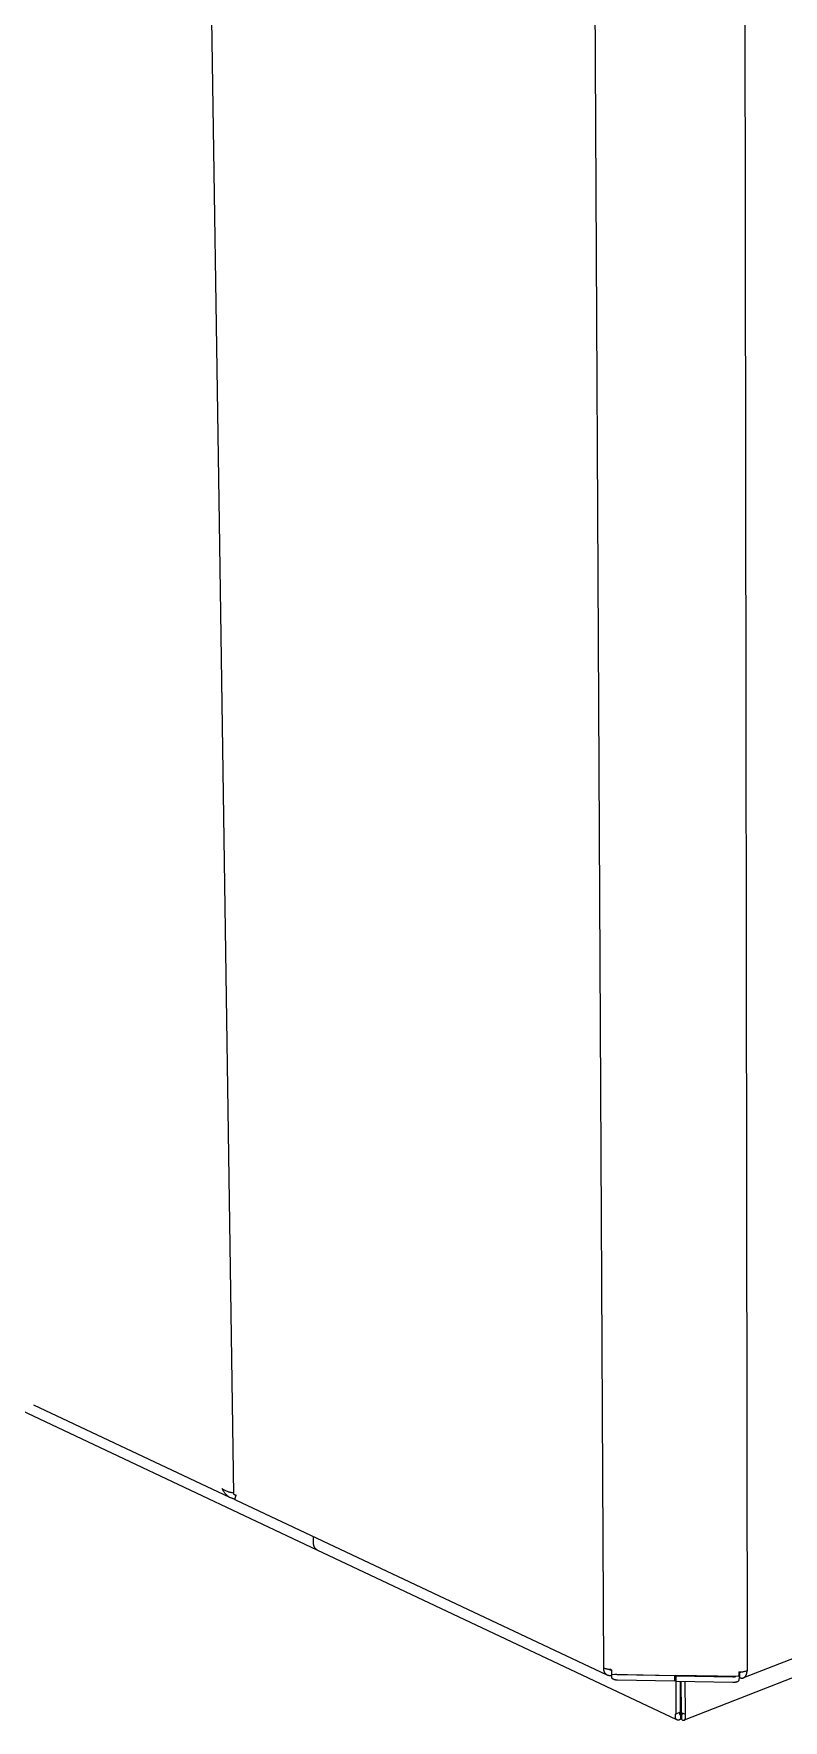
# Model space of a CAD drawing. Header units: millimetres. Extents: x -1421 to 3505, y -683 to 2759.
# Drawn here: x -174.7 to 26.6, y 0 to 452.8 of the extents above; entities that cross this region are included whole.
import ezdxf

# ---------------------------------------------------------------- set-up
doc = ezdxf.new("R2010")
doc.units = ezdxf.units.MM
doc.header["$MEASUREMENT"] = 0
doc.layers.add('Domyślny', color=7, linetype='Continuous', true_color=0x000000)
doc.layers.add('Utwórz2D linie widoczne', color=7, linetype='Continuous', true_color=0x000000)

msp = doc.modelspace()

# ---------------------------------------------------------------- linework, layer by layer
at = {"layer": 'Domyślny'}
for p, q in [((-21.63, 13.96), (-25.49, 770.96)), ((15.87, 770.63), (16.85, 13.27))]:
    msp.add_line(p, q, dxfattribs=at)
at = {"layer": 'Utwórz2D linie widoczne'}
for p, q in [((-124.94, 327.55), (-131.22, 749.81)), ((-120.97, 60.66), (-124.94, 327.55)), ((-152.05, 70.91), (-226.39, 106)), ((-122, 59.79), (-174.69, 84.6)), ((-98.59, 45.67), (-152.05, 70.91)), ((-124.01, 62.01), (-124.06, 62.15)), ((-124.06, 62.15), (-123.89, 62.04)), ((-123.95, 61.87), (-124.01, 62.01)), ((-123.88, 61.73), (-123.95, 61.87)), ((-123.89, 62.04), (-123.72, 61.92)), ((-123.81, 61.6), (-123.88, 61.73)), ((-123.74, 61.47), (-123.81, 61.6)), ((-123.66, 61.34), (-123.74, 61.47)), ((-123.72, 61.92), (-123.54, 61.82)), ((-123.58, 61.21), (-123.66, 61.34)), ((-123.49, 61.08), (-123.58, 61.21)), ((-123.54, 61.82), (-123.36, 61.72)), ((-123.4, 60.96), (-123.49, 61.08)), ((-123.4, 60.96), (-123.32, 60.85)), ((-123.36, 61.72), (-123.17, 61.63)), ((-123.32, 60.85), (-123.23, 60.74)), ((-123.23, 60.74), (-123.13, 60.64)), ((-123.17, 61.63), (-122.98, 61.54)), ((-123.04, 60.54), (-123.13, 60.64)), ((-122.95, 60.45), (-123.04, 60.54)), ((-122.98, 61.54), (-122.79, 61.46)), ((-122.85, 60.36), (-122.95, 60.45)), ((-122.75, 60.28), (-122.85, 60.36)), ((-122.79, 61.46), (-122.6, 61.39)), ((-122.65, 60.19), (-122.75, 60.28)), ((-122.54, 60.12), (-122.65, 60.19)), ((-122.6, 61.39), (-122.4, 61.32)), ((-122.43, 60.04), (-122.54, 60.12)), ((-122.43, 60.04), (-122.32, 59.97)), ((-122.4, 61.32), (-122.2, 61.26)), ((-122.32, 59.97), (-122.21, 59.9)), ((-122.21, 59.9), (-122.09, 59.83)), ((-122.2, 61.26), (-122, 61.21)), ((-122.09, 59.83), (-121.97, 59.77)), ((-122, 61.21), (-121.8, 61.16)), ((-121.97, 59.77), (-121.85, 59.72)), ((-121.73, 59.66), (-121.85, 59.72)), ((-121.8, 61.16), (-121.6, 61.12)), ((-121.61, 59.62), (-121.73, 59.66)), ((-121.48, 59.57), (-121.61, 59.62)), ((-121.6, 61.12), (-121.39, 61.09)), ((-121.35, 59.53), (-121.48, 59.57)), ((-121.39, 61.09), (-121.18, 61.06)), ((-121.22, 59.5), (-121.35, 59.53)), ((-121.22, 59.5), (-121.1, 59.47)), ((-121.18, 61.06), (-120.98, 61.04)), ((-121.1, 59.47), (-120.98, 59.44)), ((-120.99, 61.05), (-120.98, 61.04)), ((-120.98, 59.44), (-120.85, 59.42)), ((-120.95, 60.64), (-120.97, 60.66)), ((-120.93, 60.62), (-120.95, 60.64)), ((-120.91, 60.6), (-120.93, 60.62)), ((-120.88, 60.58), (-120.91, 60.6)), ((-120.86, 60.56), (-120.88, 60.58)), ((-120.84, 60.54), (-120.86, 60.56)), ((-120.85, 59.42), (-120.73, 59.4)), ((-120.81, 60.53), (-120.84, 60.54)), ((-120.79, 60.51), (-120.81, 60.53)), ((-120.76, 60.49), (-120.79, 60.51)), ((-120.73, 60.48), (-120.76, 60.49)), ((-120.71, 60.47), (-120.73, 60.48)), ((-120.73, 59.4), (-120.6, 59.39)), ((-120.68, 60.45), (-120.71, 60.47)), ((-120.65, 60.44), (-120.68, 60.45)), ((-120.62, 60.43), (-120.65, 60.44)), ((-120.59, 60.42), (-120.62, 60.43)), ((-120.6, 59.53), (-120.59, 59.56)), ((-120.6, 59.49), (-120.6, 59.53)), ((-120.6, 59.46), (-120.6, 59.49)), ((-120.6, 59.42), (-120.6, 59.46)), ((-120.6, 59.38), (-120.6, 59.42)), ((-120.6, 59.35), (-120.6, 59.38)), ((-120.6, 59.33), (-120.6, 59.35)), ((-120.6, 59.32), (-120.6, 59.33)), ((-120.6, 59.3), (-120.6, 59.32)), ((-120.59, 59.29), (-120.6, 59.3)), ((-120.56, 60.41), (-120.59, 60.42)), ((-120.59, 59.6), (-120.58, 59.63)), ((-120.59, 59.56), (-120.59, 59.6)), ((-120.59, 59.27), (-120.59, 59.29)), ((-120.59, 59.26), (-120.59, 59.27)), ((-120.58, 59.24), (-120.59, 59.26)), ((-120.58, 59.63), (-120.56, 59.7)), ((-120.58, 59.23), (-120.58, 59.24)), ((-120.57, 59.21), (-120.58, 59.23)), ((-120.57, 59.2), (-120.57, 59.21)), ((-120.56, 59.18), (-120.57, 59.2)), ((-120.54, 60.4), (-120.56, 60.41)), ((-120.56, 59.7), (-120.55, 59.77)), ((-120.56, 59.17), (-120.56, 59.18)), ((-120.55, 59.15), (-120.56, 59.17)), ((-120.55, 59.77), (-120.53, 59.84)), ((-120.54, 59.14), (-120.55, 59.15)), ((-120.55, 59.15), (-120.55, 59.15)), ((-120.51, 60.4), (-120.54, 60.4)), ((-120.54, 59.13), (-120.54, 59.14)), ((-120.53, 59.13), (-120.54, 59.13)), ((-120.53, 59.84), (-120.5, 59.91)), ((-120.53, 59.12), (-120.53, 59.13)), ((-120.52, 59.11), (-120.53, 59.12)), ((-120.53, 59.12), (-120.53, 59.12)), ((-120.51, 59.1), (-120.52, 59.11)), ((-120.52, 59.11), (-120.52, 59.11)), ((-120.48, 60.39), (-120.51, 60.4)), ((-120.5, 59.09), (-120.51, 59.1)), ((-120.51, 59.1), (-120.51, 59.1)), ((-120.5, 59.91), (-120.48, 59.98)), ((-120.49, 59.08), (-120.5, 59.09)), ((-120.5, 59.09), (-120.5, 59.09)), ((-120.48, 59.08), (-120.49, 59.08)), ((-120.45, 60.39), (-120.48, 60.39)), ((-120.48, 59.98), (-120.44, 60.08)), ((-120.48, 59.07), (-120.48, 59.08)), ((-120.47, 59.07), (-120.48, 59.07)), ((-120.47, 59.06), (-120.47, 59.07)), ((-120.46, 59.06), (-120.47, 59.06)), ((-120.45, 59.06), (-120.46, 59.06)), ((-120.42, 60.38), (-120.45, 60.39)), ((-20.69, 12.07), (-120.45, 59.06)), ((-120.44, 60.08), (-120.39, 60.18)), ((-120.39, 60.38), (-120.42, 60.38)), ((-120.35, 60.38), (-120.39, 60.38)), ((-120.39, 60.18), (-120.35, 60.28)), ((-120.35, 60.28), (-120.29, 60.38)), ((-120.32, 60.38), (-120.35, 60.38)), ((-120.29, 60.38), (-120.32, 60.38)), ((127.13, 54.77), (15.92, 11.37)), ((-99.53, 47.5), (-99.55, 49.21)), ((-99.54, 47.36), (-99.53, 47.43)), ((-99.54, 47.3), (-99.54, 47.36)), ((-99.53, 47.23), (-99.54, 47.3)), ((-99.53, 47.43), (-99.53, 47.5)), ((-99.53, 47.16), (-99.53, 47.23)), ((-99.52, 47.1), (-99.53, 47.16)), ((-99.51, 47.03), (-99.52, 47.1)), ((-99.5, 46.96), (-99.51, 47.03)), ((-99.48, 46.9), (-99.5, 46.96)), ((-99.47, 46.83), (-99.48, 46.9)), ((-99.45, 46.77), (-99.47, 46.83)), ((-99.43, 46.71), (-99.45, 46.77)), ((-99.4, 46.64), (-99.43, 46.71)), ((-99.38, 46.58), (-99.4, 46.64)), ((-99.35, 46.52), (-99.38, 46.58)), ((-99.32, 46.46), (-99.35, 46.52)), ((-99.29, 46.4), (-99.32, 46.46)), ((-99.26, 46.34), (-99.29, 46.4)), ((-99.22, 46.29), (-99.26, 46.34)), ((-99.18, 46.23), (-99.22, 46.29)), ((-99.14, 46.18), (-99.18, 46.23)), ((-99.1, 46.12), (-99.14, 46.18)), ((-99.06, 46.07), (-99.1, 46.12)), ((-99.02, 46.02), (-99.06, 46.07)), ((-98.97, 45.97), (-99.02, 46.02)), ((-98.92, 45.93), (-98.97, 45.97)), ((-98.87, 45.88), (-98.92, 45.93)), ((-98.82, 45.84), (-98.87, 45.88)), ((-98.77, 45.8), (-98.82, 45.84)), ((-98.71, 45.76), (-98.77, 45.8)), ((-98.66, 45.72), (-98.71, 45.76)), ((-98.6, 45.68), (-98.66, 45.72)), ((-98.55, 45.65), (-98.6, 45.68)), ((-1.98, 0.06), (-98.55, 45.65)), ((107.29, 42.02), (0, 0)), ((-21.47, 13.89), (-21.63, 13.96)), ((-21.63, 13.9), (-21.63, 13.96)), ((-21.63, 13.84), (-21.63, 13.9)), ((-21.63, 13.78), (-21.63, 13.84)), ((-21.62, 13.72), (-21.63, 13.78)), ((-21.62, 13.66), (-21.62, 13.72)), ((-21.61, 13.6), (-21.62, 13.66)), ((-21.6, 13.54), (-21.61, 13.6)), ((-21.3, 13.83), (-21.47, 13.89)), ((-21.13, 13.78), (-21.3, 13.83)), ((-20.96, 13.73), (-21.13, 13.78)), ((-20.78, 13.68), (-20.96, 13.73)), ((-20.61, 13.65), (-20.78, 13.68)), ((-20.43, 13.61), (-20.61, 13.65)), ((-20.26, 13.59), (-20.43, 13.61)), ((-20.08, 13.57), (-20.26, 13.59)), ((-21.6, 13.48), (-21.6, 13.54)), ((-21.59, 13.42), (-21.6, 13.48)), ((-21.57, 13.36), (-21.59, 13.42)), ((-21.56, 13.3), (-21.57, 13.36)), ((-21.55, 13.25), (-21.56, 13.3)), ((-21.53, 13.19), (-21.55, 13.25)), ((-21.52, 13.13), (-21.53, 13.19)), ((-21.5, 13.08), (-21.52, 13.13)), ((-21.48, 13.02), (-21.5, 13.08)), ((-21.46, 12.97), (-21.48, 13.02)), ((-21.44, 12.91), (-21.46, 12.97)), ((-21.41, 12.86), (-21.44, 12.91)), ((-21.39, 12.81), (-21.41, 12.86)), ((-21.36, 12.76), (-21.39, 12.81)), ((-21.34, 12.71), (-21.36, 12.76)), ((-21.31, 12.66), (-21.34, 12.71)), ((-21.28, 12.61), (-21.31, 12.66)), ((-21.25, 12.56), (-21.28, 12.61)), ((-21.21, 12.52), (-21.25, 12.56)), ((-21.18, 12.48), (-21.21, 12.52)), ((-21.15, 12.43), (-21.18, 12.48)), ((-21.11, 12.39), (-21.15, 12.43)), ((-21.07, 12.35), (-21.11, 12.39)), ((-21.05, 12.33), (-21.07, 12.35)), ((-21.04, 12.31), (-21.05, 12.33)), ((-21.02, 12.3), (-21.04, 12.31)), ((-21, 12.28), (-21.02, 12.3)), ((-20.98, 12.26), (-21, 12.28)), ((-20.96, 12.24), (-20.98, 12.26)), ((-20.94, 12.23), (-20.96, 12.24)), ((-20.91, 12.21), (-20.94, 12.23)), ((-20.89, 12.2), (-20.91, 12.21)), ((-20.87, 12.18), (-20.89, 12.2)), ((-20.85, 12.16), (-20.87, 12.18)), ((-20.83, 12.15), (-20.85, 12.16)), ((-20.81, 12.14), (-20.83, 12.15)), ((-20.79, 12.12), (-20.81, 12.14)), ((-20.76, 12.11), (-20.79, 12.12)), ((-20.74, 12.1), (-20.76, 12.11)), ((-20.72, 12.08), (-20.74, 12.1)), ((-20.7, 12.07), (-20.72, 12.08)), ((-20.67, 12.06), (-20.7, 12.07)), ((-20.65, 12.05), (-20.67, 12.06)), ((-20.63, 12.04), (-20.65, 12.05)), ((-20.6, 12.03), (-20.63, 12.04)), ((-20.58, 12.02), (-20.6, 12.03)), ((-20.55, 12.01), (-20.58, 12.02)), ((-20.53, 12), (-20.55, 12.01)), ((-20.51, 11.99), (-20.53, 12)), ((-20.48, 11.98), (-20.51, 11.99)), ((-20.46, 11.98), (-20.48, 11.98)), ((-20.43, 11.97), (-20.46, 11.98)), ((-20.41, 11.96), (-20.43, 11.97)), ((-20.38, 11.96), (-20.41, 11.96)), ((-20.36, 11.95), (-20.38, 11.96)), ((-20.33, 11.95), (-20.36, 11.95)), ((-20.31, 11.94), (-20.33, 11.95)), ((-20.26, 11.93), (-20.31, 11.94)), ((-20.21, 11.93), (-20.26, 11.93)), ((-20.16, 11.92), (-20.21, 11.93)), ((-20.1, 11.92), (-20.16, 11.92)), ((-20.05, 11.92), (-20.1, 11.92)), ((-19.9, 13.55), (-20.08, 13.57)), ((-20.08, 13.57), (-20.06, 13.56)), ((-20.06, 13.56), (-20.04, 13.55)), ((-20, 11.92), (-20.05, 11.92)), ((-20.04, 13.55), (-20.02, 13.54)), ((-20.02, 13.54), (-20, 13.53)), ((-20, 13.53), (-19.98, 13.52)), ((-19.95, 11.92), (-20, 11.92)), ((-19.98, 13.52), (-19.95, 13.51)), ((-19.95, 13.51), (-19.93, 13.5)), ((-19.9, 11.92), (-19.95, 11.92)), ((-19.93, 13.5), (-19.91, 13.49)), ((-19.91, 13.49), (-19.89, 13.48)), ((-19.72, 13.55), (-19.9, 13.55)), ((-19.85, 11.93), (-19.9, 11.92)), ((-19.89, 13.48), (-19.87, 13.48)), ((-19.87, 13.48), (-19.84, 13.47)), ((-19.8, 11.93), (-19.85, 11.93)), ((-19.84, 13.47), (-19.82, 13.46)), ((-19.82, 13.46), (-19.8, 13.46)), ((-19.8, 13.46), (-19.77, 13.46)), ((-19.74, 11.94), (-19.8, 11.93)), ((-19.77, 13.46), (-19.75, 13.45)), ((-19.75, 13.45), (-19.73, 13.45)), ((-19.69, 11.95), (-19.74, 11.94)), ((-19.73, 13.45), (-19.7, 13.45)), ((-19.54, 13.54), (-19.72, 13.55)), ((-19.7, 13.45), (-19.68, 13.45)), ((-19.64, 11.96), (-19.69, 11.95)), ((-19.68, 13.45), (-19.66, 13.45)), ((-19.66, 13.45), (-19.63, 13.45)), ((-19.59, 11.98), (-19.64, 11.96)), ((-19.63, 13.45), (-19.61, 13.45)), ((-19.61, 13.45), (-19.59, 13.46)), ((-19.59, 13.46), (-19.56, 13.46)), ((-19.54, 11.99), (-19.59, 11.98)), ((-19.56, 13.46), (-19.54, 13.46)), ((-19.54, 13.54), (-19.54, 12.3)), ((-19.54, 12.3), (-2.44, 11.99)), ((-19.49, 12), (-19.54, 11.99)), ((-19.44, 12.02), (-19.49, 12)), ((-19.44, 11.4), (-19.44, 12.3)), ((-19.44, 11.41), (-19.44, 11.44)), ((-19.44, 11.39), (-19.44, 11.4)), ((-19.44, 11.38), (-19.44, 11.39)), ((-19.44, 11.37), (-19.44, 11.38)), ((-19.44, 11.38), (-19.44, 11.38)), ((-19.44, 11.36), (-19.44, 11.37)), ((-19.43, 11.35), (-19.44, 11.36)), ((-19.44, 11.36), (-19.44, 11.36)), ((-19.43, 11.34), (-19.43, 11.35)), ((-19.43, 11.33), (-19.43, 11.34)), ((-19.43, 11.32), (-19.43, 11.33)), ((-19.43, 11.31), (-19.43, 11.32)), ((-19.43, 11.32), (-19.43, 11.32)), ((-19.42, 11.3), (-19.43, 11.31)), ((-19.42, 11.29), (-19.42, 11.3)), ((-19.41, 11.28), (-19.42, 11.29)), ((-19.42, 11.29), (-19.42, 11.29)), ((-19.41, 11.27), (-19.41, 11.28)), ((-19.41, 11.26), (-19.41, 11.27)), ((-19.4, 11.26), (-19.41, 11.26)), ((-19.4, 11.25), (-19.4, 11.26)), ((-19.39, 11.24), (-19.4, 11.25)), ((-19.39, 11.23), (-19.39, 11.24)), ((-19.38, 11.22), (-19.39, 11.23)), ((-19.39, 11.23), (-19.39, 11.23)), ((-19.37, 11.21), (-19.38, 11.22)), ((-19.37, 11.2), (-19.37, 11.21)), ((-19.36, 11.19), (-19.37, 11.2)), ((-19.35, 11.18), (-19.36, 11.19)), ((-19.36, 11.19), (-19.36, 11.19)), ((-19.35, 11.17), (-19.35, 11.18)), ((-19.34, 11.16), (-19.35, 11.17)), ((-19.33, 11.16), (-19.34, 11.16)), ((-19.32, 11.15), (-19.33, 11.16)), ((-19.32, 11.14), (-19.32, 11.15)), ((-19.3, 11.13), (-19.32, 11.14)), ((-19.29, 11.11), (-19.3, 11.13)), ((-19.27, 11.1), (-19.29, 11.11)), ((-19.25, 11.08), (-19.27, 11.1)), ((-19.23, 11.07), (-19.25, 11.08)), ((-19.21, 11.05), (-19.23, 11.07)), ((-19.19, 11.04), (-19.21, 11.05)), ((-19.17, 11.02), (-19.19, 11.04)), ((-19.15, 11.01), (-19.17, 11.02)), ((-19.12, 11), (-19.15, 11.01)), ((-19.1, 10.98), (-19.12, 11)), ((-19.08, 10.97), (-19.1, 10.98)), ((-19.05, 10.96), (-19.08, 10.97)), ((-19.02, 10.95), (-19.05, 10.96)), ((-19, 10.93), (-19.02, 10.95)), ((-18.97, 10.92), (-19, 10.93)), ((-18.94, 10.91), (-18.97, 10.92)), ((-18.88, 10.89), (-18.94, 10.91)), ((-18.82, 10.87), (-18.88, 10.89)), ((-18.76, 10.85), (-18.82, 10.87)), ((-18.69, 10.83), (-18.76, 10.85)), ((-18.63, 10.81), (-18.69, 10.83)), ((-18.55, 12.26), (-18.65, 12.28)), ((-18.56, 10.8), (-18.63, 10.81)), ((-18.49, 10.79), (-18.56, 10.8)), ((-18.45, 12.24), (-18.55, 12.26)), ((-18.42, 10.77), (-18.49, 10.79)), ((-18.35, 12.23), (-18.45, 12.24)), ((-18.35, 10.76), (-18.42, 10.77)), ((-18.25, 12.21), (-18.35, 12.23)), ((-18.28, 10.75), (-18.35, 10.76)), ((-18.21, 10.75), (-18.28, 10.75)), ((-18.14, 12.21), (-18.25, 12.21)), ((-18.14, 10.74), (-18.21, 10.75)), ((-18.04, 12.2), (-18.14, 12.21)), ((-18.07, 10.74), (-18.14, 10.74)), ((-18, 10.73), (-18.07, 10.74)), ((-17.94, 12.2), (-18.04, 12.2)), ((-17.93, 10.73), (-18, 10.73)), ((-2.6, 11.92), (-17.94, 12.2)), ((-2.6, 10.46), (-17.93, 10.73)), ((-2.59, 12), (-2.6, 11.92)), ((-2.6, 10.46), (-2.41, 11.99)), ((-2.6, 11.92), (-2.6, 10.46)), ((14.66, 11.69), (-2.44, 11.99)), ((-2.32, 11.99), (-2.29, 1.64)), ((-2.27, 11.99), (-2.28, 11.92)), ((-2.28, 11.92), (-2.28, 10.45)), ((-2.28, 11.92), (13.07, 11.64)), ((-2.28, 10.45), (13.07, 10.18)), ((-1.14, 10.43), (-1.11, 2.1)), ((-0.98, 5), (-1, 10.43)), ((-0.9, 10.43), (-0.87, 2.09)), ((0.16, 10.41), (0.19, 1.59)), ((13.07, 11.64), (13.19, 11.64)), ((13.07, 10.18), (13.14, 10.18)), ((13.14, 10.18), (13.21, 10.18)), ((13.19, 11.64), (13.31, 11.65)), ((13.21, 10.18), (13.29, 10.18)), ((13.29, 10.18), (13.36, 10.18)), ((13.31, 11.65), (13.43, 11.65)), ((13.36, 10.18), (13.43, 10.19)), ((13.43, 11.65), (13.55, 11.67)), ((13.43, 10.19), (13.51, 10.2)), ((13.51, 10.2), (13.59, 10.2)), ((13.55, 11.67), (13.67, 11.68)), ((13.59, 10.2), (13.66, 10.21)), ((13.66, 10.21), (13.74, 10.23)), ((13.67, 11.68), (13.79, 11.7)), ((13.74, 10.23), (13.81, 10.24)), ((13.81, 10.24), (13.88, 10.26)), ((13.88, 10.26), (13.95, 10.27)), ((13.95, 10.27), (14.02, 10.29)), ((14.02, 10.29), (14.09, 10.31)), ((14.09, 10.31), (14.16, 10.33)), ((14.16, 10.33), (14.22, 10.36)), ((14.22, 10.36), (14.25, 10.37)), ((14.25, 10.37), (14.28, 10.38)), ((14.28, 10.38), (14.31, 10.39)), ((14.31, 10.39), (14.34, 10.41)), ((14.34, 10.41), (14.36, 10.42)), ((14.36, 10.42), (14.39, 10.43)), ((14.39, 10.43), (14.41, 10.45)), ((14.41, 10.45), (14.44, 10.46)), ((14.44, 10.46), (14.46, 10.48)), ((14.46, 10.48), (14.48, 10.49)), ((14.48, 10.49), (14.51, 10.51)), ((14.51, 10.51), (14.53, 10.52)), ((14.53, 10.52), (14.55, 10.54)), ((14.55, 10.54), (14.56, 10.55)), ((14.56, 10.55), (14.58, 10.57)), ((14.58, 10.57), (14.6, 10.58)), ((14.6, 10.58), (14.62, 10.6)), ((14.62, 10.6), (14.63, 10.61)), ((14.62, 10.6), (14.62, 10.6)), ((14.63, 10.61), (14.64, 10.62)), ((14.64, 10.63), (14.65, 10.64)), ((14.64, 10.62), (14.64, 10.63)), ((14.65, 10.64), (14.66, 10.64)), ((14.66, 12.93), (14.66, 11.69)), ((14.66, 12.93), (14.86, 12.93)), ((14.66, 11.69), (14.74, 12.37)), ((14.66, 10.65), (14.67, 10.66)), ((14.66, 10.64), (14.66, 10.65)), ((14.67, 10.66), (14.67, 10.67)), ((14.67, 10.67), (14.68, 10.67)), ((14.68, 10.68), (14.69, 10.69)), ((14.68, 10.67), (14.68, 10.68)), ((14.69, 10.7), (14.7, 10.71)), ((14.69, 10.69), (14.69, 10.7)), ((14.7, 10.71), (14.71, 10.72)), ((14.7, 10.71), (14.7, 10.71)), ((14.71, 10.74), (14.72, 10.75)), ((14.71, 10.73), (14.71, 10.74)), ((14.71, 10.72), (14.71, 10.73)), ((14.72, 12.24), (14.73, 12.25)), ((14.72, 12.23), (14.72, 12.24)), ((14.72, 10.76), (14.73, 10.77)), ((14.72, 10.75), (14.72, 10.76)), ((14.72, 10.75), (14.72, 10.75)), ((14.73, 12.27), (14.74, 12.28)), ((14.73, 12.26), (14.73, 12.27)), ((14.73, 12.25), (14.73, 12.26)), ((14.73, 12.25), (14.73, 12.25)), ((14.73, 10.8), (14.74, 10.81)), ((14.73, 10.79), (14.73, 10.8)), ((14.73, 10.78), (14.73, 10.79)), ((14.73, 10.77), (14.73, 10.78)), ((14.73, 10.78), (14.73, 10.78)), ((14.74, 12.37), (14.74, 12.93)), ((14.74, 12.29), (14.8, 12.91)), ((14.74, 12.28), (14.74, 12.29)), ((14.74, 10.83), (14.81, 11.44)), ((14.74, 10.82), (14.74, 10.83)), ((14.74, 10.81), (14.74, 10.82)), ((14.74, 10.81), (14.74, 10.81)), ((14.8, 12.91), (14.81, 11.44)), ((14.82, 12.9), (14.8, 12.91)), ((14.81, 11.44), (14.85, 11.42)), ((14.84, 12.89), (14.82, 12.9)), ((14.86, 12.88), (14.84, 12.89)), ((14.85, 11.42), (14.9, 11.4)), ((14.86, 12.93), (15.07, 12.93)), ((14.88, 12.87), (14.86, 12.88)), ((14.9, 12.86), (14.88, 12.87)), ((14.92, 12.86), (14.9, 12.86)), ((14.9, 11.4), (14.94, 11.38)), ((14.94, 12.85), (14.92, 12.86)), ((14.96, 12.85), (14.94, 12.85)), ((14.94, 11.38), (14.99, 11.37)), ((14.98, 12.84), (14.96, 12.85)), ((15, 12.84), (14.98, 12.84)), ((14.99, 11.37), (15.04, 11.35)), ((15.02, 12.83), (15, 12.84)), ((15.04, 12.83), (15.02, 12.83)), ((15.06, 12.83), (15.04, 12.83)), ((15.04, 11.35), (15.08, 11.34)), ((15.08, 12.83), (15.06, 12.83)), ((15.07, 12.93), (15.27, 12.94)), ((15.1, 12.83), (15.08, 12.83)), ((15.08, 11.34), (15.13, 11.33)), ((15.12, 12.83), (15.1, 12.83)), ((15.14, 12.83), (15.12, 12.83)), ((15.13, 11.33), (15.18, 11.31)), ((15.16, 12.83), (15.14, 12.83)), ((15.18, 12.84), (15.16, 12.83)), ((15.2, 12.84), (15.18, 12.84)), ((15.18, 11.31), (15.23, 11.31)), ((15.22, 12.84), (15.2, 12.84)), ((15.24, 12.85), (15.22, 12.84)), ((15.23, 11.31), (15.27, 11.3)), ((15.26, 12.85), (15.24, 12.85)), ((15.28, 12.86), (15.26, 12.85)), ((15.27, 12.94), (15.47, 12.96)), ((15.27, 11.3), (15.32, 11.29)), ((15.3, 12.86), (15.28, 12.86)), ((15.32, 12.87), (15.3, 12.86)), ((15.34, 12.88), (15.32, 12.87)), ((15.32, 11.29), (15.34, 11.29)), ((15.36, 12.89), (15.34, 12.88)), ((15.34, 11.29), (15.37, 11.29)), ((15.38, 12.9), (15.36, 12.89)), ((15.37, 11.29), (15.39, 11.29)), ((15.39, 12.91), (15.38, 12.9)), ((15.41, 12.92), (15.39, 12.91)), ((15.39, 11.29), (15.42, 11.28)), ((15.43, 12.93), (15.41, 12.92)), ((15.42, 11.28), (15.44, 11.28)), ((15.45, 12.94), (15.43, 12.93)), ((15.44, 11.28), (15.46, 11.28)), ((15.46, 12.95), (15.45, 12.94)), ((15.48, 12.97), (15.46, 12.95)), ((15.46, 11.28), (15.49, 11.28)), ((15.47, 12.96), (15.67, 12.99)), ((15.49, 11.28), (15.51, 11.28)), ((15.51, 11.28), (15.53, 11.29)), ((15.53, 11.29), (15.56, 11.29)), ((15.56, 11.29), (15.58, 11.29)), ((15.58, 11.29), (15.6, 11.29)), ((15.6, 11.29), (15.63, 11.29)), ((15.63, 11.29), (15.65, 11.3)), ((15.65, 11.3), (15.67, 11.3)), ((15.67, 12.99), (15.87, 13.02)), ((15.67, 11.3), (15.7, 11.31)), ((15.7, 11.31), (15.72, 11.31)), ((15.72, 11.31), (15.74, 11.32)), ((15.74, 11.32), (15.77, 11.32)), ((15.77, 11.32), (15.79, 11.33)), ((15.79, 11.33), (15.81, 11.33)), ((15.81, 11.33), (15.83, 11.34)), ((15.83, 11.34), (15.86, 11.35)), ((15.86, 11.35), (15.88, 11.36)), ((15.87, 13.02), (16.07, 13.06)), ((15.88, 11.36), (15.9, 11.37)), ((15.9, 11.37), (15.92, 11.37)), ((15.92, 11.37), (15.95, 11.38)), ((15.95, 11.38), (15.97, 11.39)), ((15.97, 11.39), (15.99, 11.4)), ((15.99, 11.4), (16.01, 11.42)), ((16.01, 11.42), (16.03, 11.43)), ((16.03, 11.43), (16.05, 11.44)), ((16.05, 11.44), (16.07, 11.45)), ((16.07, 13.06), (16.27, 13.1)), ((16.07, 11.45), (16.09, 11.46)), ((16.09, 11.46), (16.11, 11.48)), ((16.11, 11.48), (16.13, 11.49)), ((16.13, 11.49), (16.15, 11.51)), ((16.15, 11.51), (16.17, 11.52)), ((16.17, 11.52), (16.19, 11.54)), ((16.19, 11.54), (16.21, 11.55)), ((16.21, 11.55), (16.23, 11.57)), ((16.23, 11.57), (16.25, 11.58)), ((16.25, 11.58), (16.27, 11.6)), ((16.27, 13.1), (16.46, 13.15)), ((16.27, 11.6), (16.29, 11.62)), ((16.29, 11.62), (16.31, 11.64)), ((16.31, 11.64), (16.32, 11.65)), ((16.32, 11.65), (16.34, 11.67)), ((16.34, 11.67), (16.36, 11.69)), ((16.36, 11.69), (16.37, 11.71)), ((16.37, 11.71), (16.39, 11.73)), ((16.39, 11.73), (16.41, 11.75)), ((16.41, 11.75), (16.42, 11.77)), ((16.42, 11.77), (16.46, 11.82)), ((16.46, 13.15), (16.66, 13.21)), ((16.46, 11.82), (16.49, 11.86)), ((16.49, 11.86), (16.52, 11.9)), ((16.52, 11.9), (16.54, 11.95)), ((16.54, 11.95), (16.57, 12)), ((16.57, 12), (16.6, 12.05)), ((16.6, 12.05), (16.62, 12.1)), ((16.62, 12.1), (16.64, 12.15)), ((16.64, 12.15), (16.66, 12.21)), ((16.66, 13.21), (16.85, 13.27)), ((16.66, 12.21), (16.69, 12.26)), ((16.69, 12.26), (16.7, 12.32)), ((16.7, 12.32), (16.72, 12.37)), ((16.72, 12.37), (16.74, 12.43)), ((16.74, 12.43), (16.75, 12.49)), ((16.75, 12.49), (16.77, 12.54)), ((16.77, 12.54), (16.78, 12.6)), ((16.78, 12.6), (16.79, 12.66)), ((16.79, 12.66), (16.8, 12.72)), ((16.8, 12.72), (16.81, 12.78)), ((16.81, 12.78), (16.82, 12.84)), ((16.82, 12.84), (16.83, 12.9)), ((16.83, 12.97), (16.84, 13.03)), ((16.83, 12.9), (16.83, 12.97)), ((16.84, 13.15), (16.85, 13.27)), ((16.84, 13.09), (16.84, 13.15)), ((16.84, 13.03), (16.84, 13.09)), ((-1.12, 4.94), (-0.98, 5)), ((-1.1, 4.61), (-1.11, 4.6)), ((-1.11, 4.6), (-1.11, 4.58)), ((-1.11, 4.58), (-1.11, 4.57)), ((-1.11, 4.57), (-1.11, 4.55)), ((-1.11, 4.55), (-1.11, 4.54)), ((-1.11, 4.54), (-1.11, 4.53)), ((-1.09, 4.68), (-1.1, 4.66)), ((-1.1, 4.66), (-1.1, 4.64)), ((-1.1, 4.64), (-1.1, 4.63)), ((-1.1, 4.63), (-1.1, 4.61)), ((-1.08, 4.74), (-1.09, 4.71)), ((-1.09, 4.71), (-1.09, 4.68)), ((-1.07, 4.78), (-1.08, 4.74)), ((-1.06, 4.81), (-1.07, 4.78)), ((-1.05, 4.85), (-1.06, 4.81)), ((-1.03, 4.88), (-1.05, 4.85)), ((-1.02, 4.92), (-1.03, 4.88)), ((-1, 4.96), (-1.02, 4.92)), ((-0.98, 5), (-1, 4.96)), ((-2.4, 1.21), (-2.39, 1.27)), ((-2.4, 1.16), (-2.4, 1.21)), ((-2.4, 1.11), (-2.4, 1.16)), ((-2.4, 1.06), (-2.4, 1.11)), ((-2.4, 1.01), (-2.4, 1.06)), ((-2.4, 0.95), (-2.4, 1.01)), ((-2.4, 0.9), (-2.4, 0.95)), ((-2.4, 0.85), (-2.4, 0.9)), ((-2.39, 0.8), (-2.4, 0.85)), ((-2.39, 1.27), (-2.38, 1.32)), ((-2.38, 0.76), (-2.39, 0.8)), ((-2.38, 1.38), (-2.37, 1.44)), ((-2.38, 1.32), (-2.38, 1.38)), ((-2.38, 0.71), (-2.38, 0.76)), ((-2.37, 0.67), (-2.38, 0.71)), ((-2.37, 1.44), (-2.36, 1.49)), ((-2.36, 0.62), (-2.37, 0.67)), ((-2.36, 1.49), (-2.35, 1.55)), ((-2.35, 0.58), (-2.36, 0.62)), ((-2.35, 1.55), (-2.34, 1.6)), ((-2.34, 0.56), (-2.35, 0.58)), ((-2.34, 1.6), (-2.32, 1.65)), ((-2.34, 0.54), (-2.34, 0.56)), ((-2.33, 0.52), (-2.34, 0.54)), ((-2.32, 0.5), (-2.33, 0.52)), ((-2.29, 1.64), (-2.32, 1.65)), ((-2.31, 0.48), (-2.32, 0.5)), ((-2.31, 0.46), (-2.31, 0.48)), ((-2.3, 0.44), (-2.31, 0.46)), ((-2.29, 0.42), (-2.3, 0.44)), ((-1.11, 2.1), (-2.29, 1.64)), ((-2.28, 0.4), (-2.29, 0.42)), ((-2.27, 0.39), (-2.28, 0.4)), ((-2.27, 0.37), (-2.27, 0.39)), ((-2.26, 0.35), (-2.27, 0.37)), ((-2.25, 0.34), (-2.26, 0.35)), ((-2.24, 0.32), (-2.25, 0.34)), ((-2.23, 0.3), (-2.24, 0.32)), ((-2.22, 0.29), (-2.23, 0.3)), ((-2.21, 0.27), (-2.22, 0.29)), ((-2.2, 0.26), (-2.21, 0.27)), ((-2.19, 0.24), (-2.2, 0.26)), ((-2.17, 0.23), (-2.19, 0.24)), ((-2.16, 0.21), (-2.17, 0.23)), ((-2.15, 0.2), (-2.16, 0.21)), ((-2.14, 0.19), (-2.15, 0.2)), ((-2.13, 0.17), (-2.14, 0.19)), ((-2.11, 0.16), (-2.13, 0.17)), ((-2.1, 0.15), (-2.11, 0.16)), ((-2.09, 0.14), (-2.1, 0.15)), ((-2.07, 0.13), (-2.09, 0.14)), ((-2.06, 0.12), (-2.07, 0.13)), ((-2.04, 0.1), (-2.06, 0.12)), ((-2.03, 0.09), (-2.04, 0.1)), ((-2.01, 0.08), (-2.03, 0.09)), ((-2, 0.08), (-2.01, 0.08)), ((-1.98, 0.07), (-2, 0.08)), ((-1.97, 0.06), (-1.98, 0.07)), ((-1.95, 0.05), (-1.97, 0.06)), ((-1.94, 0.04), (-1.95, 0.05)), ((-1.92, 0.04), (-1.94, 0.04)), ((-1.9, 0.03), (-1.92, 0.04)), ((-1.89, 0.02), (-1.9, 0.03)), ((-1.87, 0.02), (-1.89, 0.02)), ((-1.86, 0.01), (-1.87, 0.02)), ((-1.84, 0.01), (-1.86, 0.01)), ((-1.82, 0), (-1.84, 0.01)), ((-1.81, 0), (-1.82, 0)), ((-1.79, 0), (-1.81, 0)), ((-1.54, 0), (-1.56, 0)), ((-1.52, 0), (-1.54, 0)), ((-1.5, 0.01), (-1.52, 0)), ((-1.48, 0.01), (-1.5, 0.01)), ((-1.46, 0.02), (-1.48, 0.01)), ((-1.44, 0.02), (-1.46, 0.02)), ((-1.43, 0.03), (-1.44, 0.02)), ((-1.41, 0.03), (-1.43, 0.03)), ((-1.39, 0.04), (-1.41, 0.03)), ((-1.35, 0.05), (-1.39, 0.04)), ((-1.33, 0.06), (-1.35, 0.05)), ((-1.32, 1.65), (-1.33, 1.64)), ((-1.33, 1.64), (-1.33, 1.63)), ((-1.33, 1.63), (-1.33, 1.62)), ((-1.33, 1.62), (-1.33, 1.62)), ((-1.33, 1.62), (-1.33, 1.61)), ((-1.33, 1.61), (-1.33, 1.6)), ((-1.33, 1.6), (-1.33, 1.6)), ((-1.33, 1.6), (-1.32, 1.59)), ((-1.31, 0.07), (-1.33, 0.06)), ((-1.31, 1.72), (-1.32, 1.7)), ((-1.32, 1.7), (-1.32, 1.69)), ((-1.32, 1.69), (-1.32, 1.67)), ((-1.32, 1.67), (-1.32, 1.65)), ((-1.32, 1.65), (-1.32, 1.65)), ((-1.32, 1.59), (-1.32, 1.58)), ((-1.32, 1.58), (-1.32, 1.58)), ((-1.32, 1.58), (-1.32, 1.57)), ((-1.32, 1.57), (-1.32, 1.56)), ((-1.32, 1.56), (-1.32, 1.56)), ((-1.32, 1.56), (-1.32, 1.55)), ((-1.32, 1.55), (-1.32, 1.55)), ((-1.32, 1.55), (-1.32, 1.55)), ((-1.32, 1.55), (-1.32, 1.55)), ((-1.32, 1.55), (-1.31, 1.54)), ((-1.3, 1.77), (-1.31, 1.75)), ((-1.31, 1.75), (-1.31, 1.74)), ((-1.31, 1.74), (-1.31, 1.72)), ((-1.31, 1.54), (-1.31, 1.54)), ((-1.31, 1.54), (-1.31, 1.54)), ((-1.31, 1.54), (-1.31, 1.54)), ((-1.31, 1.54), (-1.31, 1.53)), ((-1.31, 1.53), (-1.31, 1.53)), ((-1.31, 1.53), (-1.31, 1.53)), ((-1.31, 1.53), (-1.31, 1.53)), ((-1.31, 1.53), (-1.31, 1.52)), ((-1.31, 1.52), (-1.31, 1.52)), ((-1.31, 1.52), (-1.3, 1.52)), ((-1.29, 0.08), (-1.31, 0.07)), ((-1.29, 1.81), (-1.3, 1.79)), ((-1.3, 1.79), (-1.3, 1.77)), ((-1.3, 1.52), (-1.3, 1.52)), ((-1.3, 1.52), (-1.3, 1.52)), ((-1.3, 1.52), (-1.3, 1.52)), ((-1.3, 1.52), (-1.3, 1.52)), ((-1.3, 1.52), (-1.3, 1.51)), ((-1.3, 1.51), (-1.3, 1.51)), ((-1.3, 1.51), (-1.3, 1.51)), ((-1.3, 1.51), (-1.29, 1.51)), ((-1.28, 1.83), (-1.29, 1.81)), ((-1.29, 1.51), (-1.29, 1.51)), ((-1.29, 1.51), (-1.29, 1.51)), ((-1.29, 1.51), (-1.29, 1.51)), ((-1.29, 1.51), (-1.29, 1.5)), ((-1.29, 1.5), (-1.29, 1.5)), ((-1.29, 1.5), (-1.29, 1.5)), ((-1.29, 1.5), (-1.28, 1.5)), ((-1.27, 0.09), (-1.29, 0.08)), ((-1.27, 1.87), (-1.28, 1.85)), ((-1.28, 1.85), (-1.28, 1.83)), ((-1.28, 1.5), (-1.28, 1.5)), ((-1.28, 1.5), (-1.28, 1.5)), ((-1.28, 1.5), (-1.28, 1.5)), ((-1.28, 1.5), (-1.28, 1.5)), ((-1.28, 1.5), (-1.28, 1.5)), ((-1.28, 1.5), (-1.27, 1.5)), ((-1.25, 1.91), (-1.27, 1.87)), ((-1.27, 1.5), (-1.27, 1.5)), ((-1.27, 1.5), (-1.27, 1.49)), ((-1.27, 1.49), (-1.27, 1.49)), ((-1.27, 1.49), (-1.27, 1.49)), ((-1.27, 1.49), (-1.27, 1.49)), ((-1.27, 1.49), (-1.26, 1.49)), ((-1.23, 0.11), (-1.27, 0.09)), ((-1.26, 1.49), (-1.26, 1.49)), ((-1.26, 1.49), (-1.26, 1.49)), ((-1.26, 1.49), (-1.26, 1.49)), ((-1.26, 1.49), (-1.26, 1.49)), ((-1.26, 1.49), (-1.26, 1.49)), ((-1.26, 1.49), (-1.25, 1.49)), ((-1.24, 1.95), (-1.25, 1.91)), ((-1.25, 1.49), (-1.25, 1.49)), ((-1.25, 1.49), (-1.25, 1.49)), ((-1.25, 1.49), (-1.25, 1.49)), ((-1.25, 1.49), (-1.25, 1.49)), ((-1.25, 1.49), (-1.24, 1.49)), ((-1.22, 1.99), (-1.24, 1.95)), ((-1.24, 1.49), (-1.24, 1.49)), ((-1.24, 1.49), (-1.24, 1.49)), ((-1.24, 1.49), (-1.24, 1.49)), ((-1.24, 1.49), (-1.24, 1.49)), ((-1.24, 1.49), (-1.23, 1.49)), ((-1.23, 1.49), (-1.22, 1.5)), ((-1.23, 1.49), (-1.23, 1.49)), ((-1.23, 1.49), (-1.23, 1.49)), ((-1.23, 1.49), (-1.23, 1.49)), ((-1.19, 0.13), (-1.23, 0.11)), ((-1.19, 2.03), (-1.22, 1.99)), ((-1.22, 1.5), (-1.22, 1.5)), ((-1.22, 1.5), (-1.22, 1.5)), ((-1.22, 1.5), (-1.22, 1.5)), ((-1.22, 1.5), (-1.22, 1.5)), ((-1.22, 1.5), (-1.21, 1.5)), ((-1.21, 1.5), (-1.21, 1.5)), ((-1.21, 1.5), (-1.2, 1.5)), ((-1.2, 1.5), (-1.2, 1.51)), ((-1.2, 1.51), (-1.2, 1.51)), ((-1.2, 1.51), (-1.19, 1.51)), ((-1.17, 2.07), (-1.19, 2.03)), ((-1.19, 1.51), (-1.18, 1.52)), ((-1.19, 1.51), (-1.19, 1.51)), ((-1.15, 0.15), (-1.19, 0.13)), ((-1.18, 1.52), (-1.18, 1.52)), ((-1.18, 1.52), (-1.17, 1.52)), ((-1.17, 1.52), (-1.17, 1.53)), ((-1.17, 1.53), (-1.16, 1.53)), ((-1.16, 1.53), (-1.16, 1.54)), ((-1.16, 1.54), (-1.15, 1.54)), ((-1.15, 1.54), (-1.14, 1.55)), ((-1.15, 1.54), (-1.15, 1.54)), ((-1.11, 0.18), (-1.15, 0.15)), ((-1.14, 1.55), (-1.13, 1.56)), ((-1.13, 1.56), (-1.12, 1.57)), ((-1.12, 1.57), (-1.11, 1.58)), ((-1.11, 4.53), (-1.11, 4.51)), ((-1.11, 4.51), (-1.11, 4.5)), ((-1.11, 4.5), (-1.1, 4.49)), ((-1.11, 2.86), (-1.07, 2.87)), ((-1.11, 1.58), (-1.1, 1.59)), ((-1.07, 0.2), (-1.11, 0.18)), ((-1.1, 4.49), (-1.1, 4.47)), ((-1.1, 4.47), (-1.1, 4.46)), ((-1.1, 4.46), (-1.1, 4.46)), ((-1.1, 4.46), (-1.1, 4.45)), ((-1.1, 4.45), (-1.1, 4.45)), ((-1.1, 4.45), (-1.1, 4.44)), ((-1.1, 4.44), (-1.09, 4.44)), ((-1.1, 1.59), (-1.09, 1.61)), ((-1.09, 4.44), (-1.09, 4.43)), ((-1.09, 4.43), (-1.09, 4.42)), ((-1.09, 4.42), (-1.09, 4.42)), ((-1.09, 4.42), (-1.09, 4.41)), ((-1.09, 4.41), (-1.09, 4.41)), ((-1.09, 4.41), (-1.08, 4.4)), ((-1.09, 1.61), (-1.08, 1.62)), ((-1.08, 4.4), (-1.08, 4.4)), ((-1.08, 4.4), (-1.08, 4.39)), ((-1.08, 4.39), (-1.08, 4.39)), ((-1.08, 4.39), (-1.07, 4.39)), ((-1.08, 1.62), (-1.07, 1.63)), ((-1.07, 4.39), (-1.07, 4.38)), ((-1.07, 4.38), (-1.07, 4.38)), ((-1.07, 4.38), (-1.07, 4.38)), ((-1.07, 4.38), (-1.06, 4.37)), ((-1.07, 2.87), (-1.03, 2.88)), ((-1.07, 1.63), (-1.06, 1.65)), ((-1.04, 0.23), (-1.07, 0.2)), ((-1.06, 4.37), (-1.06, 4.37)), ((-1.06, 4.37), (-1.06, 4.36)), ((-1.06, 4.36), (-1.05, 4.36)), ((-1.06, 1.65), (-1.05, 1.66)), ((-1.05, 4.36), (-1.05, 4.36)), ((-1.05, 4.36), (-1.05, 4.36)), ((-1.05, 4.36), (-1.05, 4.36)), ((-1.05, 4.36), (-1.05, 4.35)), ((-1.05, 4.35), (-1.04, 4.35)), ((-1.05, 1.66), (-1.04, 1.67)), ((-1.04, 4.35), (-1.04, 4.35)), ((-1.04, 4.35), (-1.04, 4.35)), ((-1.04, 4.35), (-1.04, 4.35)), ((-1.04, 4.35), (-1.04, 4.35)), ((-1.04, 4.35), (-1.04, 4.35)), ((-1.04, 4.35), (-1.03, 4.34)), ((-0.89, 2.94), (-1.04, 1.67)), ((-0.82, 2.07), (-1.04, 0.23)), ((-1.04, 1.67), (-1.04, 0.23)), ((-1.03, 4.34), (-1.03, 4.34)), ((-1.03, 4.34), (-1.03, 4.34)), ((-1.03, 4.34), (-1.03, 4.34)), ((-1.03, 4.34), (-1.03, 4.34)), ((-1.03, 4.34), (-1.03, 4.34)), ((-1.03, 4.34), (-1.02, 4.34)), ((-1.03, 2.88), (-0.99, 2.9)), ((-1.02, 4.34), (-1.02, 4.34)), ((-1.02, 4.34), (-1.02, 4.34)), ((-1.02, 4.34), (-1.02, 4.34)), ((-1.02, 4.34), (-1.02, 4.33)), ((-1.02, 4.33), (-1.01, 4.33)), ((-1.01, 4.33), (-1.01, 4.33)), ((-1.01, 4.33), (-1.01, 4.33)), ((-1.01, 4.33), (-1.01, 4.33)), ((-1.01, 4.33), (-1.01, 4.33)), ((-1.01, 4.33), (-1, 4.33)), ((-1, 4.33), (-1, 4.33)), ((-1, 4.33), (-1, 4.33)), ((-1, 4.33), (-1, 4.33)), ((-1, 4.33), (-1, 4.33)), ((-1, 4.33), (-0.99, 4.33)), ((-0.99, 4.33), (-0.99, 4.33)), ((-0.99, 4.33), (-0.98, 4.33)), ((-0.99, 2.9), (-0.95, 2.91)), ((-0.98, 4.33), (-0.98, 4.33)), ((-0.98, 4.33), (-0.97, 4.33)), ((-0.97, 4.33), (-0.97, 4.33)), ((-0.97, 4.33), (-0.97, 4.33)), ((-0.97, 4.33), (-0.96, 4.33)), ((-0.96, 4.33), (-0.96, 4.33)), ((-0.96, 4.33), (-0.96, 4.33)), ((-0.96, 4.33), (-0.95, 4.33)), ((-0.95, 4.33), (-0.95, 4.33)), ((-0.95, 4.33), (-0.95, 4.33)), ((-0.95, 4.33), (-0.94, 4.33)), ((-0.95, 2.91), (-0.91, 2.93)), ((-0.94, 4.33), (-0.94, 4.33)), ((-0.94, 4.33), (-0.93, 4.33)), ((-0.93, 4.33), (-0.92, 4.33)), ((-0.92, 4.33), (-0.91, 4.34)), ((-0.92, 4.33), (-0.92, 4.33)), ((-0.91, 4.34), (-0.91, 4.34)), ((-0.91, 4.34), (-0.9, 4.34)), ((-0.91, 2.93), (-0.88, 2.95)), ((-0.9, 4.34), (-0.89, 4.35)), ((-0.9, 4.34), (-0.9, 4.34)), ((-0.89, 4.35), (-0.88, 4.35)), ((-0.87, 2.09), (0.19, 1.59)), ((-0.8, 2.06), (-0.77, 2.01)), ((-0.77, 2.01), (-0.75, 1.96)), ((-0.75, 1.96), (-0.72, 1.92)), ((-0.7, 1.88), (-0.73, 1.67)), ((-0.73, 1.67), (-0.72, 0.22)), ((-0.72, 1.65), (-0.73, 1.67)), ((-0.72, 1.92), (-0.69, 1.87)), ((-0.71, 1.62), (-0.72, 1.65)), ((-0.72, 0.22), (-0.69, 0.19)), ((-0.7, 1.6), (-0.71, 1.62)), ((-0.69, 1.58), (-0.7, 1.6)), ((-0.69, 1.87), (-0.68, 1.83)), ((-0.68, 1.57), (-0.69, 1.58)), ((-0.69, 0.19), (-0.66, 0.17)), ((-0.68, 1.83), (-0.66, 1.79)), ((-0.67, 1.55), (-0.68, 1.57)), ((-0.67, 1.54), (-0.67, 1.55)), ((-0.66, 1.54), (-0.67, 1.54)), ((-0.66, 1.79), (-0.64, 1.75)), ((-0.66, 1.53), (-0.66, 1.54)), ((-0.65, 1.52), (-0.66, 1.53)), ((-0.66, 0.17), (-0.63, 0.14)), ((-0.64, 1.51), (-0.65, 1.52)), ((-0.65, 1.52), (-0.65, 1.52)), ((-0.64, 1.75), (-0.62, 1.7)), ((-0.64, 1.5), (-0.64, 1.51)), ((-0.64, 1.51), (-0.64, 1.51)), ((-0.63, 1.5), (-0.64, 1.5)), ((-0.64, 1.5), (-0.64, 1.5)), ((-0.63, 1.49), (-0.63, 1.5)), ((-0.63, 1.5), (-0.63, 1.5)), ((-0.63, 1.5), (-0.63, 1.5)), ((-0.62, 1.49), (-0.63, 1.49)), ((-0.63, 0.14), (-0.6, 0.12)), ((-0.62, 1.7), (-0.61, 1.67)), ((-0.62, 1.48), (-0.62, 1.49)), ((-0.62, 1.49), (-0.62, 1.49)), ((-0.62, 1.49), (-0.62, 1.49)), ((-0.62, 1.49), (-0.62, 1.49)), ((-0.61, 1.48), (-0.62, 1.48)), ((-0.61, 1.67), (-0.6, 1.65)), ((-0.6, 1.48), (-0.61, 1.48)), ((-0.61, 1.48), (-0.61, 1.48)), ((-0.61, 1.48), (-0.61, 1.48)), ((-0.61, 1.48), (-0.61, 1.48)), ((-0.61, 1.48), (-0.61, 1.48)), ((-0.61, 1.48), (-0.61, 1.48)), ((-0.61, 1.48), (-0.61, 1.48)), ((-0.61, 1.48), (-0.61, 1.48)), ((-0.61, 1.48), (-0.61, 1.48)), ((-0.61, 1.48), (-0.61, 1.48)), ((-0.61, 1.48), (-0.61, 1.48)), ((-0.61, 1.48), (-0.61, 1.48)), ((-0.61, 1.48), (-0.61, 1.48)), ((-0.61, 1.48), (-0.61, 1.48)), ((-0.61, 1.48), (-0.61, 1.48)), ((-0.61, 1.48), (-0.61, 1.48)), ((-0.61, 1.48), (-0.61, 1.48)), ((-0.61, 1.48), (-0.61, 1.48)), ((-0.6, 1.65), (-0.6, 1.63)), ((-0.6, 1.63), (-0.59, 1.61)), ((-0.59, 1.48), (-0.6, 1.48)), ((-0.6, 1.48), (-0.6, 1.48)), ((-0.6, 1.48), (-0.6, 1.48)), ((-0.6, 1.48), (-0.6, 1.48)), ((-0.6, 1.48), (-0.6, 1.48)), ((-0.6, 1.48), (-0.6, 1.48)), ((-0.6, 1.48), (-0.6, 1.48)), ((-0.6, 1.48), (-0.6, 1.48)), ((-0.6, 1.48), (-0.6, 1.48)), ((-0.6, 1.48), (-0.6, 1.48)), ((-0.6, 1.48), (-0.6, 1.48)), ((-0.6, 1.48), (-0.6, 1.48)), ((-0.6, 1.48), (-0.6, 1.48)), ((-0.6, 1.48), (-0.6, 1.48)), ((-0.6, 1.48), (-0.6, 1.48)), ((-0.6, 1.48), (-0.6, 1.48)), ((-0.6, 1.48), (-0.6, 1.48)), ((-0.6, 1.48), (-0.6, 1.48)), ((-0.6, 1.48), (-0.6, 1.48)), ((-0.6, 1.48), (-0.6, 1.48)), ((-0.6, 1.48), (-0.6, 1.48)), ((-0.6, 1.48), (-0.6, 1.48)), ((-0.6, 1.48), (-0.6, 1.48)), ((-0.6, 1.48), (-0.6, 1.48)), ((-0.6, 1.48), (-0.6, 1.48)), ((-0.6, 1.48), (-0.6, 1.48)), ((-0.6, 1.48), (-0.6, 1.48)), ((-0.6, 1.48), (-0.6, 1.48)), ((-0.6, 0.12), (-0.56, 0.1)), ((-0.59, 1.61), (-0.59, 1.6)), ((-0.59, 1.6), (-0.59, 1.58)), ((-0.59, 1.58), (-0.59, 1.57)), ((-0.59, 1.57), (-0.58, 1.55)), ((-0.58, 1.49), (-0.59, 1.49)), ((-0.59, 1.49), (-0.59, 1.49)), ((-0.59, 1.49), (-0.59, 1.49)), ((-0.59, 1.49), (-0.59, 1.49)), ((-0.59, 1.49), (-0.59, 1.49)), ((-0.59, 1.49), (-0.59, 1.49)), ((-0.59, 1.49), (-0.59, 1.49)), ((-0.59, 1.49), (-0.59, 1.49)), ((-0.59, 1.49), (-0.59, 1.49)), ((-0.59, 1.49), (-0.59, 1.49)), ((-0.59, 1.49), (-0.59, 1.49)), ((-0.59, 1.49), (-0.59, 1.49)), ((-0.59, 1.49), (-0.59, 1.49)), ((-0.59, 1.49), (-0.59, 1.49)), ((-0.59, 1.49), (-0.59, 1.49)), ((-0.59, 1.49), (-0.59, 1.49)), ((-0.59, 1.49), (-0.59, 1.49)), ((-0.59, 1.49), (-0.59, 1.49)), ((-0.59, 1.49), (-0.59, 1.48)), ((-0.59, 1.48), (-0.59, 1.48)), ((-0.59, 1.48), (-0.59, 1.48)), ((-0.59, 1.48), (-0.59, 1.48)), ((-0.59, 1.48), (-0.59, 1.48)), ((-0.59, 1.48), (-0.59, 1.48)), ((-0.59, 1.48), (-0.59, 1.48)), ((-0.59, 1.48), (-0.59, 1.48)), ((-0.59, 1.48), (-0.59, 1.48)), ((-0.59, 1.48), (-0.59, 1.48)), ((-0.59, 1.48), (-0.59, 1.48)), ((-0.59, 1.48), (-0.59, 1.48)), ((-0.59, 1.48), (-0.59, 1.48)), ((-0.59, 1.48), (-0.59, 1.48)), ((-0.59, 1.48), (-0.59, 1.48)), ((-0.58, 1.55), (-0.58, 1.55)), ((-0.58, 1.55), (-0.58, 1.54)), ((-0.58, 1.54), (-0.58, 1.53)), ((-0.58, 1.53), (-0.58, 1.53)), ((-0.58, 1.53), (-0.58, 1.53)), ((-0.58, 1.53), (-0.58, 1.52)), ((-0.58, 1.52), (-0.58, 1.52)), ((-0.58, 1.52), (-0.58, 1.52)), ((-0.58, 1.52), (-0.58, 1.51)), ((-0.58, 1.51), (-0.58, 1.51)), ((-0.58, 1.51), (-0.58, 1.51)), ((-0.58, 1.51), (-0.58, 1.51)), ((-0.58, 1.51), (-0.58, 1.5)), ((-0.58, 1.5), (-0.58, 1.5)), ((-0.58, 1.5), (-0.58, 1.5)), ((-0.58, 1.5), (-0.58, 1.5)), ((-0.58, 1.5), (-0.58, 1.5)), ((-0.58, 1.5), (-0.58, 1.5)), ((-0.58, 1.5), (-0.58, 1.5)), ((-0.58, 1.5), (-0.58, 1.5)), ((-0.58, 1.5), (-0.58, 1.49)), ((-0.58, 1.49), (-0.58, 1.49)), ((-0.56, 0.1), (-0.55, 0.09)), ((-0.55, 0.09), (-0.53, 0.08)), ((-0.53, 0.08), (-0.51, 0.07)), ((-0.51, 0.07), (-0.5, 0.06)), ((-0.5, 0.06), (-0.48, 0.05)), ((-0.48, 0.05), (-0.46, 0.04)), ((-0.46, 0.04), (-0.45, 0.03)), ((-0.45, 0.03), (-0.43, 0.02)), ((-0.43, 0.02), (-0.41, 0.01)), ((-0.41, 0.01), (-0.4, 0.01)), ((-0.4, 0.01), (-0.38, 0)), ((-0.38, 0), (-0.37, 0)), ((-0.01, 0), (0, 0)), ((0, 0), (0.01, 0)), ((0.01, 0), (0.01, 0.01)), ((0.01, 0.01), (0.02, 0.01)), ((0.02, 0.01), (0.03, 0.01)), ((0.03, 0.01), (0.03, 0.02)), ((0.03, 0.02), (0.04, 0.02)), ((0.04, 0.02), (0.04, 0.03)), ((0.04, 0.03), (0.05, 0.03)), ((0.05, 0.03), (0.06, 0.03)), ((0.06, 0.03), (0.07, 0.04)), ((0.07, 0.04), (0.08, 0.05)), ((0.08, 0.05), (0.09, 0.06)), ((0.09, 0.06), (0.1, 0.07)), ((0.1, 0.07), (0.11, 0.08)), ((0.11, 0.08), (0.12, 0.09)), ((0.12, 0.09), (0.13, 0.1)), ((0.13, 0.1), (0.14, 0.11)), ((0.14, 0.11), (0.15, 0.12)), ((0.15, 0.12), (0.16, 0.13)), ((0.16, 0.13), (0.17, 0.14)), ((0.17, 0.14), (0.18, 0.16)), ((0.18, 0.16), (0.19, 0.17)), ((0.19, 1.59), (0.23, 1.61)), ((0.19, 0.17), (0.2, 0.18)), ((0.2, 0.18), (0.21, 0.2)), ((0.21, 0.21), (0.22, 0.23)), ((0.21, 0.2), (0.21, 0.21)), ((0.22, 0.23), (0.23, 0.24)), ((0.26, 1.5), (0.23, 1.61)), ((0.23, 0.24), (0.24, 0.26)), ((0.24, 0.26), (0.25, 0.28)), ((0.25, 0.29), (0.26, 0.31)), ((0.25, 0.28), (0.25, 0.29)), ((0.28, 1.39), (0.26, 1.5)), ((0.26, 0.31), (0.27, 0.32)), ((0.27, 0.34), (0.28, 0.36)), ((0.27, 0.32), (0.27, 0.34)), ((0.3, 1.28), (0.28, 1.39)), ((0.28, 0.36), (0.29, 0.39)), ((0.29, 0.39), (0.3, 0.42)), ((0.31, 1.22), (0.3, 1.28)), ((0.3, 0.45), (0.31, 0.47)), ((0.3, 0.42), (0.3, 0.45)), ((0.32, 1.16), (0.31, 1.22)), ((0.31, 0.47), (0.32, 0.51)), ((0.33, 1.07), (0.32, 1.16)), ((0.32, 0.55), (0.33, 0.6)), ((0.32, 0.51), (0.32, 0.55)), ((0.34, 1.02), (0.33, 1.07)), ((0.33, 0.64), (0.34, 0.68)), ((0.33, 0.6), (0.33, 0.64)), ((0.34, 0.97), (0.34, 1.02)), ((0.34, 0.92), (0.34, 0.97)), ((0.34, 0.87), (0.34, 0.92)), ((0.34, 0.82), (0.34, 0.87)), ((0.34, 0.77), (0.34, 0.82)), ((0.34, 0.73), (0.34, 0.77)), ((0.34, 0.68), (0.34, 0.73)), ((-1.77, 0), (-1.79, 0)), ((-1.75, -0.01), (-1.77, 0)), ((-1.74, -0.01), (-1.75, -0.01)), ((-1.72, -0.01), (-1.74, -0.01)), ((-1.7, -0.01), (-1.72, -0.01)), ((-1.69, -0.01), (-1.7, -0.01)), ((-1.67, -0.01), (-1.69, -0.01)), ((-1.65, -0.01), (-1.67, -0.01)), ((-1.63, -0.01), (-1.65, -0.01)), ((-1.61, -0.01), (-1.63, -0.01)), ((-1.59, -0.01), (-1.61, -0.01)), ((-1.58, -0.01), (-1.59, -0.01)), ((-1.56, 0), (-1.58, -0.01)), ((-0.37, 0), (-0.35, -0.01)), ((-0.35, -0.01), (-0.34, -0.01)), ((-0.34, -0.01), (-0.32, -0.02)), ((-0.32, -0.02), (-0.3, -0.02)), ((-0.3, -0.02), (-0.29, -0.03)), ((-0.29, -0.03), (-0.27, -0.03)), ((-0.27, -0.03), (-0.25, -0.03)), ((-0.25, -0.03), (-0.24, -0.04)), ((-0.24, -0.04), (-0.22, -0.04)), ((-0.22, -0.04), (-0.21, -0.04)), ((-0.21, -0.04), (-0.2, -0.04)), ((-0.2, -0.04), (-0.19, -0.04)), ((-0.19, -0.04), (-0.18, -0.04)), ((-0.18, -0.04), (-0.16, -0.04)), ((-0.16, -0.04), (-0.15, -0.04)), ((-0.15, -0.04), (-0.13, -0.04)), ((-0.13, -0.04), (-0.12, -0.03)), ((-0.12, -0.03), (-0.1, -0.03)), ((-0.1, -0.03), (-0.09, -0.03)), ((-0.09, -0.03), (-0.07, -0.03)), ((-0.07, -0.03), (-0.06, -0.02)), ((-0.06, -0.02), (-0.05, -0.02)), ((-0.05, -0.02), (-0.04, -0.02)), ((-0.04, -0.02), (-0.03, -0.01)), ((-0.03, -0.01), (-0.03, -0.01)), ((-0.03, -0.01), (-0.02, -0.01)), ((-0.02, -0.01), (-0.01, 0)), ((-0.01, 0), (-0.01, 0))]:
    msp.add_line(p, q, dxfattribs=at)

doc.saveas('drawing.dxf')
